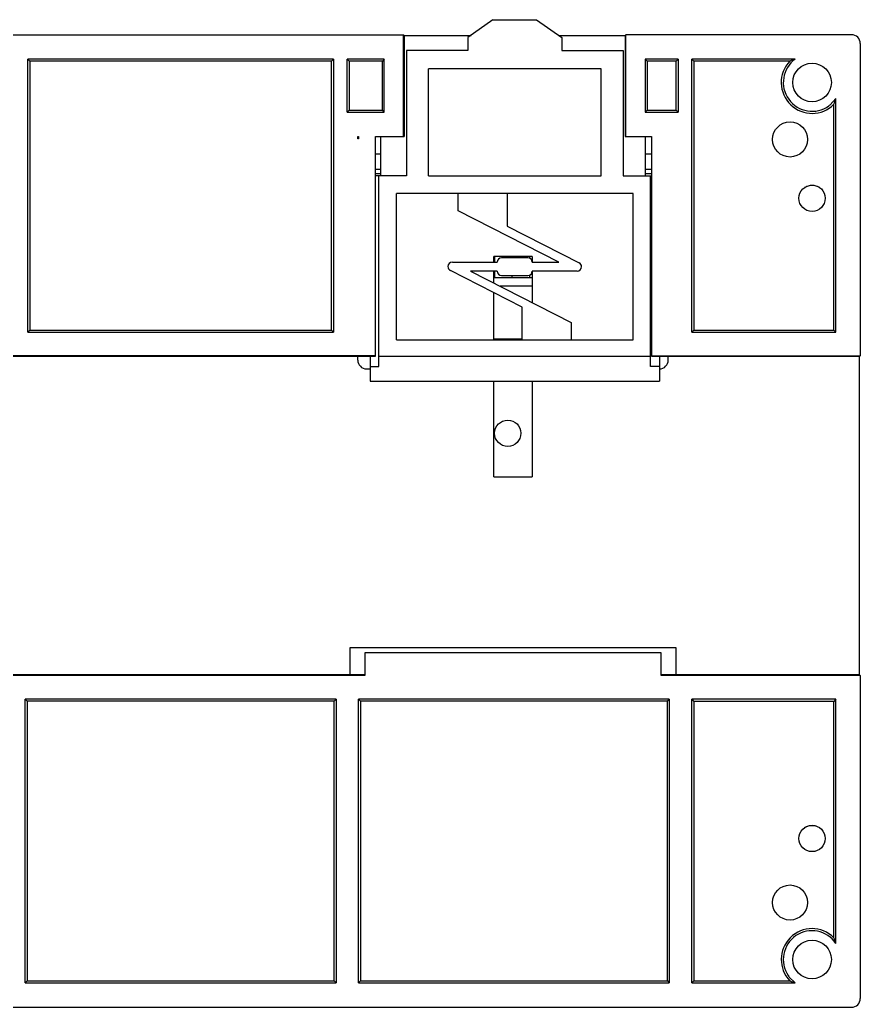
# Model space of a CAD drawing. Header units: inches. Extents: x 0 to 800, y 356 to 444.
# Drawn here: x 589.92 to 610.04, y 395.43 to 419.07 of the extents above; entities that cross this region are included whole.
import ezdxf

# ---------------------------------------------------------------- set-up
doc = ezdxf.new("R2010")
doc.units = ezdxf.units.IN
doc.header["$MEASUREMENT"] = 0
doc.layers.add('02___PRT_ALL_AXES', color=7, linetype='Continuous')

# ---------------------------------------------------------------- blocks, each defined once
blk = doc.blocks.new('block 1990')
at = {"color": 7, "lineweight": 25, "true_color": 0xffffff}
blk.add_lwpolyline([(577.713, 395.433), (609.83, 395.433)], dxfattribs=at)
blk = doc.blocks.new('block 1993')
at = {"color": 7, "lineweight": 25, "true_color": 0xffffff}
blk.add_lwpolyline([(590.052, 396.016), (597.491, 396.016)], dxfattribs=at)
blk = doc.blocks.new('block 1994')
at = {"color": 7, "lineweight": 25, "true_color": 0xffffff}
blk.add_lwpolyline([(598.028, 396.016), (605.468, 396.016)], dxfattribs=at)
blk = doc.blocks.new('block 1995')
at = {"color": 7, "lineweight": 25, "true_color": 0xffffff}
blk.add_lwpolyline([(606.005, 396.016), (608.484, 396.016)], dxfattribs=at)
blk = doc.blocks.new('block 1997')
at = {"color": 7, "lineweight": 25, "true_color": 0xffffff}
blk.add_lwpolyline([(590.098, 396.062), (597.444, 396.062)], dxfattribs=at)
blk = doc.blocks.new('block 1998')
at = {"color": 7, "lineweight": 25, "true_color": 0xffffff}
blk.add_lwpolyline([(598.074, 396.062), (605.422, 396.062)], dxfattribs=at)
blk = doc.blocks.new('block 2000')
at = {"color": 7, "lineweight": 25, "true_color": 0xffffff}
blk.add_lwpolyline([(606.055, 396.065), (608.352, 396.065)], dxfattribs=at)
blk = doc.blocks.new('block 2025')
at = {"color": 7, "lineweight": 25, "true_color": 0xffffff}
blk.add_lwpolyline([(590.115, 411.59), (590.161, 411.636)], dxfattribs=at)
blk = doc.blocks.new('block 2027')
at = {"color": 7, "lineweight": 25, "true_color": 0xffffff}
blk.add_lwpolyline([(590.098, 402.757), (590.052, 402.803)], dxfattribs=at)
blk = doc.blocks.new('block 2029')
at = {"color": 7, "lineweight": 25, "true_color": 0xffffff}
blk.add_lwpolyline([(597.444, 396.062), (597.491, 396.016)], dxfattribs=at)
blk = doc.blocks.new('block 2045')
at = {"color": 7, "lineweight": 25, "true_color": 0xffffff}
blk.add_lwpolyline([(597.382, 418.079), (597.428, 418.125)], dxfattribs=at)
blk = doc.blocks.new('block 2046')
at = {"color": 7, "lineweight": 25, "true_color": 0xffffff}
blk.add_lwpolyline([(598.646, 418.125), (598.599, 418.079)], dxfattribs=at)
blk = doc.blocks.new('block 2047')
at = {"color": 7, "lineweight": 25, "true_color": 0xffffff}
blk.add_lwpolyline([(597.802, 416.905), (597.755, 416.858)], dxfattribs=at)
blk = doc.blocks.new('block 2048')
at = {"color": 7, "lineweight": 25, "true_color": 0xffffff}
blk.add_lwpolyline([(609.406, 402.754), (606.055, 402.754)], dxfattribs=at)
blk = doc.blocks.new('block 2050')
at = {"color": 7, "lineweight": 25, "true_color": 0xffffff}
blk.add_lwpolyline([(605.422, 402.757), (598.074, 402.757)], dxfattribs=at)
blk = doc.blocks.new('block 2051')
at = {"color": 7, "lineweight": 25, "true_color": 0xffffff}
blk.add_lwpolyline([(597.444, 402.757), (590.098, 402.757)], dxfattribs=at)
blk = doc.blocks.new('block 2053')
at = {"color": 7, "lineweight": 25, "true_color": 0xffffff}
blk.add_lwpolyline([(609.456, 402.803), (606.005, 402.803)], dxfattribs=at)
blk = doc.blocks.new('block 2054')
at = {"color": 7, "lineweight": 25, "true_color": 0xffffff}
blk.add_lwpolyline([(605.468, 402.803), (598.028, 402.803)], dxfattribs=at)
blk = doc.blocks.new('block 2055')
at = {"color": 7, "lineweight": 25, "true_color": 0xffffff}
blk.add_lwpolyline([(597.491, 402.803), (590.052, 402.803)], dxfattribs=at)
blk = doc.blocks.new('block 2058')
at = {"color": 7, "lineweight": 25, "true_color": 0xffffff}
blk.add_lwpolyline([(610.039, 403.371), (605.274, 403.371)], dxfattribs=at)
blk = doc.blocks.new('block 2059')
at = {"color": 7, "lineweight": 25, "true_color": 0xffffff}
blk.add_lwpolyline([(598.18, 403.371), (589.363, 403.371)], dxfattribs=at)
blk = doc.blocks.new('block 2061')
at = {"color": 7, "lineweight": 25, "true_color": 0xffffff}
blk.add_lwpolyline([(610.024, 403.387), (605.631, 403.387)], dxfattribs=at)
blk = doc.blocks.new('block 2062')
at = {"color": 7, "lineweight": 25, "true_color": 0xffffff}
blk.add_lwpolyline([(597.822, 403.387), (589.72, 403.387)], dxfattribs=at)
blk = doc.blocks.new('block 2066')
at = {"color": 7, "lineweight": 25, "true_color": 0xffffff}
blk.add_lwpolyline([(597.822, 403.397), (598.18, 403.397)], dxfattribs=at)
blk = doc.blocks.new('block 2067')
at = {"color": 7, "lineweight": 25, "true_color": 0xffffff}
blk.add_lwpolyline([(605.274, 403.397), (605.631, 403.397)], dxfattribs=at)
blk = doc.blocks.new('block 2068')
at = {"color": 7, "lineweight": 25, "true_color": 0xffffff}
blk.add_lwpolyline([(590.052, 396.016), (590.052, 402.803)], dxfattribs=at)
blk = doc.blocks.new('block 2069')
at = {"color": 7, "lineweight": 25, "true_color": 0xffffff}
blk.add_lwpolyline([(590.098, 402.757), (590.098, 396.062)], dxfattribs=at)
blk = doc.blocks.new('block 2070')
at = {"color": 7, "lineweight": 25, "true_color": 0xffffff}
blk.add_lwpolyline([(590.115, 411.59), (590.115, 418.125)], dxfattribs=at)
blk = doc.blocks.new('block 2071')
at = {"color": 7, "lineweight": 25, "true_color": 0xffffff}
blk.add_lwpolyline([(590.161, 418.079), (590.161, 411.636)], dxfattribs=at)
blk = doc.blocks.new('block 2072')
at = {"color": 7, "lineweight": 25, "true_color": 0xffffff}
blk.add_lwpolyline([(605.274, 403.912), (598.18, 403.912)], dxfattribs=at)
blk = doc.blocks.new('block 2074')
at = {"color": 7, "lineweight": 25, "true_color": 0xffffff}
blk.add_lwpolyline([(605.631, 404.038), (597.822, 404.038)], dxfattribs=at)
blk = doc.blocks.new('block 2077')
at = {"color": 7, "lineweight": 25, "true_color": 0xffffff}
blk.add_lwpolyline([(604.413, 418.693), (604.429, 418.708)], dxfattribs=at)
blk = doc.blocks.new('block 2082')
at = {"color": 7, "lineweight": 25, "true_color": 0xffffff}
blk.add_lwpolyline([(598.074, 402.757), (598.028, 402.803)], dxfattribs=at)
blk = doc.blocks.new('block 2083')
at = {"color": 7, "lineweight": 25, "true_color": 0xffffff}
blk.add_lwpolyline([(605.631, 418.079), (605.677, 418.125)], dxfattribs=at)
blk = doc.blocks.new('block 2084')
at = {"color": 7, "lineweight": 25, "true_color": 0xffffff}
blk.add_lwpolyline([(604.893, 416.858), (604.938, 416.905)], dxfattribs=at)
blk = doc.blocks.new('block 2086')
at = {"color": 7, "lineweight": 25, "true_color": 0xffffff}
blk.add_lwpolyline([(601.265, 408.13), (602.188, 408.13)], dxfattribs=at)
blk = doc.blocks.new('block 2088')
at = {"color": 7, "lineweight": 25, "true_color": 0xffffff}
blk.add_lwpolyline([(605.422, 396.062), (605.468, 396.016)], dxfattribs=at)
blk = doc.blocks.new('block 2090')
at = {"color": 7, "lineweight": 25, "true_color": 0xffffff}
blk.add_lwpolyline([(608.34, 396.155), (608.484, 396.016)], dxfattribs=at)
blk = doc.blocks.new('block 2091')
at = {"color": 7, "lineweight": 25, "true_color": 0xffffff}
blk.add_lwpolyline([(597.382, 411.636), (597.382, 418.079)], dxfattribs=at)
blk = doc.blocks.new('block 2092')
at = {"color": 7, "lineweight": 25, "true_color": 0xffffff}
blk.add_lwpolyline([(597.428, 418.125), (597.428, 411.59)], dxfattribs=at)
blk = doc.blocks.new('block 2093')
at = {"color": 7, "lineweight": 25, "true_color": 0xffffff}
blk.add_lwpolyline([(597.444, 396.062), (597.444, 402.757)], dxfattribs=at)
blk = doc.blocks.new('block 2094')
at = {"color": 7, "lineweight": 25, "true_color": 0xffffff}
blk.add_lwpolyline([(597.491, 402.803), (597.491, 396.016)], dxfattribs=at)
blk = doc.blocks.new('block 2095')
at = {"color": 7, "lineweight": 25, "true_color": 0xffffff}
blk.add_lwpolyline([(597.755, 416.858), (597.755, 418.125)], dxfattribs=at)
blk = doc.blocks.new('block 2096')
at = {"color": 7, "lineweight": 25, "true_color": 0xffffff}
blk.add_lwpolyline([(597.802, 418.079), (597.802, 416.905)], dxfattribs=at)
blk = doc.blocks.new('block 2097')
at = {"color": 7, "lineweight": 25, "true_color": 0xffffff}
blk.add_lwpolyline([(597.822, 404.038), (597.822, 403.387)], dxfattribs=at)
blk = doc.blocks.new('block 2099')
at = {"color": 7, "lineweight": 25, "true_color": 0xffffff}
blk.add_lwpolyline([(598.222, 410.712), (598.305, 410.712)], dxfattribs=at)
blk = doc.blocks.new('block 2101')
at = {"color": 7, "lineweight": 25, "true_color": 0xffffff}
blk.add_lwpolyline([(610.024, 411.006), (605.442, 411.006)], dxfattribs=at)
blk = doc.blocks.new('block 2102')
at = {"color": 7, "lineweight": 25, "true_color": 0xffffff}
blk.add_lwpolyline([(598.012, 411.006), (589.531, 411.006)], dxfattribs=at)
blk = doc.blocks.new('block 2106')
at = {"color": 7, "lineweight": 25, "true_color": 0xffffff}
blk.add_lwpolyline([(598.012, 411.015), (598.432, 411.015)], dxfattribs=at)
blk = doc.blocks.new('block 2107')
at = {"color": 7, "lineweight": 25, "true_color": 0xffffff}
blk.add_lwpolyline([(605.043, 411.015), (605.442, 411.015)], dxfattribs=at)
blk = doc.blocks.new('block 2108')
at = {"color": 7, "lineweight": 25, "true_color": 0xffffff}
blk.add_lwpolyline([(598.432, 411.022), (589.111, 411.022)], dxfattribs=at)
blk = doc.blocks.new('block 2110')
at = {"color": 7, "lineweight": 25, "true_color": 0xffffff}
blk.add_lwpolyline([(605.043, 411.022), (610.039, 411.022)], dxfattribs=at)
blk = doc.blocks.new('block 2111')
at = {"color": 7, "lineweight": 25, "true_color": 0xffffff}
blk.add_lwpolyline([(601.947, 411.426), (601.265, 411.426)], dxfattribs=at)
blk = doc.blocks.new('block 2114')
at = {"color": 7, "lineweight": 25, "true_color": 0xffffff}
blk.add_lwpolyline([(598.012, 410.922), (598.012, 411.015)], dxfattribs=at)
blk = doc.blocks.new('block 2115')
at = {"color": 7, "lineweight": 25, "true_color": 0xffffff}
blk.add_lwpolyline([(598.012, 416.214), (598.012, 416.275)], dxfattribs=at)
blk = doc.blocks.new('block 2116')
at = {"color": 7, "lineweight": 25, "true_color": 0xffffff}
blk.add_lwpolyline([(598.028, 396.016), (598.028, 402.803)], dxfattribs=at)
blk = doc.blocks.new('block 2117')
at = {"color": 7, "lineweight": 25, "true_color": 0xffffff}
blk.add_lwpolyline([(598.074, 402.757), (598.074, 396.062)], dxfattribs=at)
blk = doc.blocks.new('block 2118')
at = {"color": 7, "lineweight": 25, "true_color": 0xffffff}
blk.add_lwpolyline([(598.18, 403.912), (598.18, 403.371)], dxfattribs=at)
blk = doc.blocks.new('block 2119')
at = {"color": 7, "lineweight": 25, "true_color": 0xffffff}
blk.add_lwpolyline([(598.432, 411.015), (598.432, 416.275)], dxfattribs=at)
blk = doc.blocks.new('block 2120')
at = {"color": 7, "lineweight": 25, "true_color": 0xffffff}
blk.add_lwpolyline([(598.562, 415.331), (598.562, 416.275)], dxfattribs=at)
blk = doc.blocks.new('block 2121')
at = {"color": 7, "lineweight": 25, "true_color": 0xffffff}
blk.add_lwpolyline([(598.599, 416.905), (598.599, 418.079)], dxfattribs=at)
blk = doc.blocks.new('block 2122')
at = {"color": 7, "lineweight": 25, "true_color": 0xffffff}
blk.add_lwpolyline([(598.646, 416.858), (598.646, 418.125)], dxfattribs=at)
blk = doc.blocks.new('block 2123')
at = {"color": 7, "lineweight": 25, "true_color": 0xffffff}
blk.add_lwpolyline([(599.108, 416.275), (599.108, 418.708)], dxfattribs=at)
blk = doc.blocks.new('block 2124')
at = {"color": 7, "lineweight": 25, "true_color": 0xffffff}
blk.add_lwpolyline([(599.124, 418.693), (599.124, 416.275)], dxfattribs=at)
blk = doc.blocks.new('block 2125')
at = {"color": 7, "lineweight": 25, "true_color": 0xffffff}
blk.add_lwpolyline([(598.032, 416.275), (598.032, 416.214)], dxfattribs=at)
blk = doc.blocks.new('block 2126')
at = {"color": 7, "lineweight": 25, "true_color": 0xffffff}
blk.add_lwpolyline([(609.321, 417.033), (609.456, 417.18)], dxfattribs=at)
blk = doc.blocks.new('block 2127')
at = {"color": 7, "lineweight": 25, "true_color": 0xffffff}
blk.add_lwpolyline([(590.098, 396.062), (590.052, 396.016)], dxfattribs=at)
blk = doc.blocks.new('block 2129')
at = {"color": 7, "lineweight": 25, "true_color": 0xffffff}
blk.add_lwpolyline([(590.115, 411.59), (597.428, 411.59)], dxfattribs=at)
blk = doc.blocks.new('block 2130')
at = {"color": 7, "lineweight": 25, "true_color": 0xffffff}
blk.add_lwpolyline([(606.005, 411.59), (609.456, 411.59)], dxfattribs=at)
blk = doc.blocks.new('block 2131')
at = {"color": 7, "lineweight": 25, "true_color": 0xffffff}
blk.add_lwpolyline([(590.161, 411.636), (597.382, 411.636)], dxfattribs=at)
blk = doc.blocks.new('block 2133')
at = {"color": 7, "lineweight": 25, "true_color": 0xffffff}
blk.add_lwpolyline([(606.054, 411.64), (609.406, 411.64)], dxfattribs=at)
blk = doc.blocks.new('block 2134')
at = {"color": 7, "lineweight": 25, "true_color": 0xffffff}
blk.add_lwpolyline([(602.188, 412.693), (601.419, 412.693)], dxfattribs=at)
blk = doc.blocks.new('block 2138')
at = {"color": 7, "lineweight": 25, "true_color": 0xffffff}
blk.add_lwpolyline([(590.161, 418.079), (590.115, 418.125)], dxfattribs=at)
blk = doc.blocks.new('block 2139')
at = {"color": 7, "lineweight": 25, "true_color": 0xffffff}
blk.add_lwpolyline([(606.005, 402.803), (606.055, 402.754)], dxfattribs=at)
blk = doc.blocks.new('block 2140')
at = {"color": 7, "lineweight": 25, "true_color": 0xffffff}
blk.add_lwpolyline([(606.005, 411.59), (606.054, 411.64)], dxfattribs=at)
blk = doc.blocks.new('block 2141')
at = {"color": 7, "lineweight": 25, "true_color": 0xffffff}
blk.add_lwpolyline([(597.444, 402.757), (597.491, 402.803)], dxfattribs=at)
blk = doc.blocks.new('block 2143')
at = {"color": 7, "lineweight": 25, "true_color": 0xffffff}
blk.add_lwpolyline([(601.265, 412.896), (602.188, 412.896)], dxfattribs=at)
blk = doc.blocks.new('block 2150')
at = {"color": 7, "lineweight": 25, "true_color": 0xffffff}
blk.add_lwpolyline([(602.188, 413.399), (601.265, 413.399)], dxfattribs=at)
blk = doc.blocks.new('block 2152')
at = {"color": 7, "lineweight": 25, "true_color": 0xffffff}
blk.add_lwpolyline([(597.428, 411.59), (597.382, 411.636)], dxfattribs=at)
blk = doc.blocks.new('block 2153')
at = {"color": 7, "lineweight": 25, "true_color": 0xffffff}
blk.add_lwpolyline([(601.265, 408.13), (601.265, 410.419)], dxfattribs=at)
blk = doc.blocks.new('block 2154')
at = {"color": 7, "lineweight": 25, "true_color": 0xffffff}
blk.add_lwpolyline([(601.265, 411.405), (601.265, 412.536)], dxfattribs=at)
blk = doc.blocks.new('block 2155')
at = {"color": 7, "lineweight": 25, "true_color": 0xffffff}
blk.add_lwpolyline([(601.265, 412.771), (601.265, 413.053)], dxfattribs=at)
blk = doc.blocks.new('block 2156')
at = {"color": 7, "lineweight": 25, "true_color": 0xffffff}
blk.add_lwpolyline([(601.265, 413.263), (601.265, 413.399)], dxfattribs=at)
blk = doc.blocks.new('block 2157')
at = {"color": 7, "lineweight": 25, "true_color": 0xffffff}
blk.add_lwpolyline([(601.286, 413.399), (601.286, 413.263)], dxfattribs=at)
blk = doc.blocks.new('block 2158')
at = {"color": 7, "lineweight": 25, "true_color": 0xffffff}
blk.add_lwpolyline([(601.286, 413.053), (601.286, 412.896)], dxfattribs=at)
blk = doc.blocks.new('block 2159')
at = {"color": 7, "lineweight": 25, "true_color": 0xffffff}
blk.add_lwpolyline([(601.286, 411.426), (601.286, 411.405)], dxfattribs=at)
blk = doc.blocks.new('block 2160')
at = {"color": 7, "lineweight": 25, "true_color": 0xffffff}
blk.add_lwpolyline([(601.706, 411.405), (601.706, 411.426)], dxfattribs=at)
blk = doc.blocks.new('block 2161')
at = {"color": 7, "lineweight": 25, "true_color": 0xffffff}
blk.add_lwpolyline([(601.706, 412.896), (601.706, 412.948)], dxfattribs=at)
blk = doc.blocks.new('block 2162')
at = {"color": 7, "lineweight": 25, "true_color": 0xffffff}
blk.add_lwpolyline([(601.706, 413.368), (601.706, 413.399)], dxfattribs=at)
blk = doc.blocks.new('block 2166')
at = {"color": 7, "lineweight": 25, "true_color": 0xffffff}
blk.add_lwpolyline([(598.432, 415.389), (598.562, 415.389)], dxfattribs=at)
blk = doc.blocks.new('block 2167')
at = {"color": 7, "lineweight": 25, "true_color": 0xffffff}
blk.add_lwpolyline([(604.891, 415.389), (605.043, 415.389)], dxfattribs=at)
blk = doc.blocks.new('block 2168')
at = {"color": 7, "lineweight": 25, "true_color": 0xffffff}
blk.add_lwpolyline([(602.125, 413.399), (602.125, 413.358)], dxfattribs=at)
blk = doc.blocks.new('block 2169')
at = {"color": 7, "lineweight": 25, "true_color": 0xffffff}
blk.add_lwpolyline([(602.125, 412.958), (602.125, 412.896)], dxfattribs=at)
blk = doc.blocks.new('block 2170')
at = {"color": 7, "lineweight": 25, "true_color": 0xffffff}
blk.add_lwpolyline([(602.188, 413.399), (602.188, 413.263)], dxfattribs=at)
blk = doc.blocks.new('block 2171')
at = {"color": 7, "lineweight": 25, "true_color": 0xffffff}
blk.add_lwpolyline([(602.188, 413.053), (602.188, 412.301)], dxfattribs=at)
blk = doc.blocks.new('block 2172')
at = {"color": 7, "lineweight": 25, "true_color": 0xffffff}
blk.add_lwpolyline([(602.188, 410.419), (602.188, 408.13)], dxfattribs=at)
blk = doc.blocks.new('block 2173')
at = {"color": 7, "lineweight": 25, "true_color": 0xffffff}
blk.add_lwpolyline([(610.039, 411.022), (610.024, 411.006)], dxfattribs=at)
blk = doc.blocks.new('block 2176')
at = {"color": 7, "lineweight": 25, "true_color": 0xffffff}
blk.add_lwpolyline([(598.432, 415.494), (598.562, 415.494)], dxfattribs=at)
blk = doc.blocks.new('block 2177')
at = {"color": 7, "lineweight": 25, "true_color": 0xffffff}
blk.add_lwpolyline([(604.891, 415.494), (605.043, 415.494)], dxfattribs=at)
blk = doc.blocks.new('block 2180')
at = {"color": 7, "lineweight": 25, "true_color": 0xffffff}
blk.add_lwpolyline([(598.432, 415.855), (598.562, 415.855)], dxfattribs=at)
blk = doc.blocks.new('block 2181')
at = {"color": 7, "lineweight": 25, "true_color": 0xffffff}
blk.add_lwpolyline([(604.891, 415.855), (605.043, 415.855)], dxfattribs=at)
blk = doc.blocks.new('block 2182')
at = {"color": 7, "lineweight": 25, "true_color": 0xffffff}
blk.add_lwpolyline([(598.032, 416.214), (598.012, 416.214)], dxfattribs=at)
blk = doc.blocks.new('block 2185')
at = {"color": 7, "lineweight": 25, "true_color": 0xffffff}
blk.add_lwpolyline([(598.012, 416.275), (598.032, 416.275)], dxfattribs=at)
blk = doc.blocks.new('block 2186')
at = {"color": 7, "lineweight": 25, "true_color": 0xffffff}
blk.add_lwpolyline([(598.432, 416.275), (599.124, 416.275)], dxfattribs=at)
blk = doc.blocks.new('block 2187')
at = {"color": 7, "lineweight": 25, "true_color": 0xffffff}
blk.add_lwpolyline([(604.413, 416.275), (605.043, 416.275)], dxfattribs=at)
blk = doc.blocks.new('block 2188')
at = {"color": 7, "lineweight": 25, "true_color": 0xffffff}
blk.add_lwpolyline([(610.039, 403.371), (610.024, 403.387)], dxfattribs=at)
blk = doc.blocks.new('block 2189')
at = {"color": 7, "lineweight": 25, "true_color": 0xffffff}
blk.add_lwpolyline([(604.413, 418.693), (604.413, 416.275)], dxfattribs=at)
blk = doc.blocks.new('block 2190')
at = {"color": 7, "lineweight": 25, "true_color": 0xffffff}
blk.add_lwpolyline([(604.429, 416.275), (604.429, 418.708)], dxfattribs=at)
blk = doc.blocks.new('block 2193')
at = {"color": 7, "lineweight": 25, "true_color": 0xffffff}
blk.add_lwpolyline([(597.755, 416.858), (598.646, 416.858)], dxfattribs=at)
blk = doc.blocks.new('block 2194')
at = {"color": 7, "lineweight": 25, "true_color": 0xffffff}
blk.add_lwpolyline([(604.893, 416.858), (605.677, 416.858)], dxfattribs=at)
blk = doc.blocks.new('block 2197')
at = {"color": 7, "lineweight": 25, "true_color": 0xffffff}
blk.add_lwpolyline([(597.802, 416.905), (598.599, 416.905)], dxfattribs=at)
blk = doc.blocks.new('block 2198')
at = {"color": 7, "lineweight": 25, "true_color": 0xffffff}
blk.add_lwpolyline([(604.938, 416.905), (605.631, 416.905)], dxfattribs=at)
blk = doc.blocks.new('block 2199')
at = {"color": 7, "lineweight": 25, "true_color": 0xffffff}
blk.add_lwpolyline([(608.352, 418.076), (606.054, 418.076)], dxfattribs=at)
blk = doc.blocks.new('block 2201')
at = {"color": 7, "lineweight": 25, "true_color": 0xffffff}
blk.add_lwpolyline([(605.631, 418.079), (604.938, 418.079)], dxfattribs=at)
blk = doc.blocks.new('block 2202')
at = {"color": 7, "lineweight": 25, "true_color": 0xffffff}
blk.add_lwpolyline([(598.599, 418.079), (597.802, 418.079)], dxfattribs=at)
blk = doc.blocks.new('block 2203')
at = {"color": 7, "lineweight": 25, "true_color": 0xffffff}
blk.add_lwpolyline([(597.382, 418.079), (590.161, 418.079)], dxfattribs=at)
blk = doc.blocks.new('block 2206')
at = {"color": 7, "lineweight": 25, "true_color": 0xffffff}
blk.add_lwpolyline([(608.484, 418.125), (606.005, 418.125)], dxfattribs=at)
blk = doc.blocks.new('block 2207')
at = {"color": 7, "lineweight": 25, "true_color": 0xffffff}
blk.add_lwpolyline([(605.677, 418.125), (604.893, 418.125)], dxfattribs=at)
blk = doc.blocks.new('block 2208')
at = {"color": 7, "lineweight": 25, "true_color": 0xffffff}
blk.add_lwpolyline([(598.646, 418.125), (597.755, 418.125)], dxfattribs=at)
blk = doc.blocks.new('block 2209')
at = {"color": 7, "lineweight": 25, "true_color": 0xffffff}
blk.add_lwpolyline([(597.428, 418.125), (590.115, 418.125)], dxfattribs=at)
blk = doc.blocks.new('block 2213')
at = {"color": 7, "lineweight": 25, "true_color": 0xffffff}
blk.add_lwpolyline([(598.646, 416.858), (598.599, 416.905)], dxfattribs=at)
blk = doc.blocks.new('block 2214')
at = {"color": 7, "lineweight": 25, "true_color": 0xffffff}
blk.add_lwpolyline([(597.802, 418.079), (597.755, 418.125)], dxfattribs=at)
blk = doc.blocks.new('block 2215')
at = {"color": 7, "lineweight": 25, "true_color": 0xffffff}
blk.add_lwpolyline([(604.891, 416.275), (604.891, 415.331)], dxfattribs=at)
blk = doc.blocks.new('block 2216')
at = {"color": 7, "lineweight": 25, "true_color": 0xffffff}
blk.add_lwpolyline([(604.893, 418.125), (604.893, 416.858)], dxfattribs=at)
blk = doc.blocks.new('block 2217')
at = {"color": 7, "lineweight": 25, "true_color": 0xffffff}
blk.add_lwpolyline([(604.938, 418.079), (604.938, 416.905)], dxfattribs=at)
blk = doc.blocks.new('block 2218')
at = {"color": 7, "lineweight": 25, "true_color": 0xffffff}
blk.add_lwpolyline([(605.043, 416.275), (605.043, 411.015)], dxfattribs=at)
blk = doc.blocks.new('block 2219')
at = {"color": 7, "lineweight": 25, "true_color": 0xffffff}
blk.add_lwpolyline([(605.274, 403.371), (605.274, 403.912)], dxfattribs=at)
blk = doc.blocks.new('block 2220')
at = {"color": 7, "lineweight": 25, "true_color": 0xffffff}
blk.add_lwpolyline([(605.422, 396.062), (605.422, 402.757)], dxfattribs=at)
blk = doc.blocks.new('block 2221')
at = {"color": 7, "lineweight": 25, "true_color": 0xffffff}
blk.add_lwpolyline([(605.442, 410.922), (605.442, 411.015)], dxfattribs=at)
blk = doc.blocks.new('block 2222')
at = {"color": 7, "lineweight": 25, "true_color": 0xffffff}
blk.add_lwpolyline([(605.468, 402.803), (605.468, 396.016)], dxfattribs=at)
blk = doc.blocks.new('block 2223')
at = {"color": 7, "lineweight": 25, "true_color": 0xffffff}
blk.add_lwpolyline([(605.631, 403.387), (605.631, 404.038)], dxfattribs=at)
blk = doc.blocks.new('block 2224')
at = {"color": 7, "lineweight": 25, "true_color": 0xffffff}
blk.add_lwpolyline([(605.631, 416.905), (605.631, 418.079)], dxfattribs=at)
blk = doc.blocks.new('block 2225')
at = {"color": 7, "lineweight": 25, "true_color": 0xffffff}
blk.add_lwpolyline([(605.677, 418.125), (605.677, 416.858)], dxfattribs=at)
blk = doc.blocks.new('block 2226')
at = {"color": 7, "lineweight": 25, "true_color": 0xffffff}
blk.add_lwpolyline([(606.005, 411.59), (606.005, 418.125)], dxfattribs=at)
blk = doc.blocks.new('block 2227')
at = {"color": 7, "lineweight": 25, "true_color": 0xffffff}
blk.add_lwpolyline([(606.005, 396.016), (606.005, 402.803)], dxfattribs=at)
blk = doc.blocks.new('block 2228')
at = {"color": 7, "lineweight": 25, "true_color": 0xffffff}
blk.add_lwpolyline([(598.074, 396.062), (598.028, 396.016)], dxfattribs=at)
blk = doc.blocks.new('block 2229')
at = {"color": 7, "lineweight": 25, "true_color": 0xffffff}
blk.add_lwpolyline([(605.422, 402.757), (605.468, 402.803)], dxfattribs=at)
blk = doc.blocks.new('block 2233')
at = {"color": 7, "lineweight": 25, "true_color": 0xffffff}
blk.add_lwpolyline([(599.124, 418.693), (600.722, 418.693)], dxfattribs=at)
blk = doc.blocks.new('block 2234')
at = {"color": 7, "lineweight": 25, "true_color": 0xffffff}
blk.add_lwpolyline([(602.815, 418.693), (604.413, 418.693)], dxfattribs=at)
blk = doc.blocks.new('block 2235')
at = {"color": 7, "lineweight": 25, "true_color": 0xffffff}
blk.add_lwpolyline([(609.83, 418.708), (604.429, 418.708)], dxfattribs=at)
blk = doc.blocks.new('block 2237')
at = {"color": 7, "lineweight": 25, "true_color": 0xffffff}
blk.add_lwpolyline([(588.434, 418.708), (599.108, 418.708)], dxfattribs=at)
blk = doc.blocks.new('block 2238')
at = {"color": 7, "lineweight": 25, "true_color": 0xffffff}
blk.add_lwpolyline([(599.108, 418.708), (599.124, 418.693)], dxfattribs=at)
blk = doc.blocks.new('block 2239')
at = {"color": 7, "lineweight": 25, "true_color": 0xffffff}
blk.add_lwpolyline([(606.054, 418.076), (606.054, 411.64)], dxfattribs=at)
blk = doc.blocks.new('block 2240')
at = {"color": 7, "lineweight": 25, "true_color": 0xffffff}
blk.add_lwpolyline([(606.055, 402.754), (606.055, 396.065)], dxfattribs=at)
blk = doc.blocks.new('block 2241')
at = {"color": 7, "lineweight": 25, "true_color": 0xffffff}
blk.add_lwpolyline([(609.456, 402.803), (609.406, 402.754)], dxfattribs=at)
blk = doc.blocks.new('block 2242')
at = {"color": 7, "lineweight": 25, "true_color": 0xffffff}
blk.add_lwpolyline([(609.456, 411.59), (609.406, 411.64)], dxfattribs=at)
blk = doc.blocks.new('block 2243')
at = {"color": 7, "lineweight": 25, "true_color": 0xffffff}
blk.add_lwpolyline([(609.406, 397.098), (609.406, 402.754)], dxfattribs=at)
blk = doc.blocks.new('block 2244')
at = {"color": 7, "lineweight": 25, "true_color": 0xffffff}
blk.add_lwpolyline([(609.406, 411.64), (609.406, 417.043)], dxfattribs=at)
blk = doc.blocks.new('block 2245')
at = {"color": 7, "lineweight": 25, "true_color": 0xffffff}
blk.add_lwpolyline([(609.456, 396.961), (609.456, 402.803)], dxfattribs=at)
blk = doc.blocks.new('block 2246')
at = {"color": 7, "lineweight": 25, "true_color": 0xffffff}
blk.add_lwpolyline([(609.456, 411.59), (609.456, 417.18)], dxfattribs=at)
blk = doc.blocks.new('block 2247')
at = {"color": 7, "lineweight": 25, "true_color": 0xffffff}
blk.add_lwpolyline([(610.024, 403.387), (610.024, 411.006)], dxfattribs=at)
blk = doc.blocks.new('block 2248')
at = {"color": 7, "lineweight": 25, "true_color": 0xffffff}
blk.add_lwpolyline([(605.631, 416.905), (605.677, 416.858)], dxfattribs=at)
blk = doc.blocks.new('block 2249')
at = {"color": 7, "lineweight": 25, "true_color": 0xffffff}
blk.add_lwpolyline([(604.893, 418.125), (604.938, 418.079)], dxfattribs=at)
blk = doc.blocks.new('block 2250')
at = {"color": 7, "lineweight": 25, "true_color": 0xffffff}
blk.add_lwpolyline([(610.039, 418.499), (610.039, 411.022)], dxfattribs=at)
blk = doc.blocks.new('block 2251')
at = {"color": 7, "lineweight": 25, "true_color": 0xffffff}
blk.add_lwpolyline([(610.039, 403.371), (610.039, 395.643)], dxfattribs=at)
blk = doc.blocks.new('block 2252')
at = {"color": 7, "lineweight": 25, "true_color": 0xffffff}
blk.add_lwpolyline([(606.005, 396.016), (606.055, 396.065)], dxfattribs=at)
blk = doc.blocks.new('block 2253')
at = {"color": 7, "lineweight": 25, "true_color": 0xffffff}
blk.add_lwpolyline([(606.005, 418.125), (606.054, 418.076)], dxfattribs=at)
blk = doc.blocks.new('block 2706')
at = {"color": 7, "lineweight": 25, "true_color": 0xffffff}
blk.add_open_spline([(608.352, 396.065), (608.396, 396.047), (608.439, 396.03), (608.484, 396.016)], degree=3, dxfattribs=at)
blk = doc.blocks.new('block 2707')
at = {"color": 7, "lineweight": 25, "true_color": 0xffffff}
blk.add_open_spline([(609.456, 396.961), (609.441, 397.007), (609.425, 397.053), (609.406, 397.098)], degree=3, dxfattribs=at)
blk = doc.blocks.new('block 2708')
at = {"color": 7, "lineweight": 25, "true_color": 0xffffff}
blk.add_open_spline([(609.406, 397.098), (609.118, 397.386), (608.65, 397.385), (608.363, 397.097), (608.08, 396.812), (608.075, 396.355), (608.352, 396.065)], degree=3, knots=[0, 0, 0, 0, 1, 1, 1, 2, 2, 2, 2], dxfattribs=at)
blk = doc.blocks.new('block 2709')
at = {"color": 7, "lineweight": 25, "true_color": 0xffffff}
blk.add_open_spline([(609.456, 396.961), (609.243, 397.275), (608.815, 397.358), (608.5, 397.146), (608.185, 396.933), (608.103, 396.505), (608.315, 396.189), (608.323, 396.178), (608.332, 396.166), (608.34, 396.155)], degree=3, knots=[0, 0, 0, 0, 1, 1, 1, 2, 2, 2, 3, 3, 3, 3], dxfattribs=at)
blk = doc.blocks.new('block 2710')
at = {"color": 7, "lineweight": 25, "true_color": 0xffffff}
blk.add_open_spline([(609.348, 396.575), (609.348, 396.83), (609.141, 397.037), (608.886, 397.037), (608.631, 397.037), (608.424, 396.83), (608.424, 396.575), (608.424, 396.32), (608.631, 396.113), (608.886, 396.113), (609.141, 396.113), (609.348, 396.32), (609.348, 396.575), (609.348, 396.575), (609.348, 396.575), (609.348, 396.575)], degree=3, knots=[0, 0, 0, 0, 1, 1, 1, 2, 2, 2, 3, 3, 3, 4, 4, 4, 5, 5, 5, 5], dxfattribs=at)
blk = doc.blocks.new('block 2711')
at = {"color": 7, "lineweight": 25, "true_color": 0xffffff}
blk.add_open_spline([(608.78, 397.939), (608.78, 398.171), (608.592, 398.359), (608.36, 398.359), (608.128, 398.359), (607.94, 398.171), (607.94, 397.939), (607.94, 397.707), (608.128, 397.52), (608.36, 397.52), (608.592, 397.52), (608.78, 397.707), (608.78, 397.939), (608.78, 397.939), (608.78, 397.939), (608.78, 397.939)], degree=3, knots=[0, 0, 0, 0, 1, 1, 1, 2, 2, 2, 3, 3, 3, 4, 4, 4, 5, 5, 5, 5], dxfattribs=at)
blk = doc.blocks.new('block 2712')
at = {"color": 7, "lineweight": 25, "true_color": 0xffffff}
blk.add_open_spline([(609.073, 399.724), (608.958, 399.793), (608.814, 399.793), (608.699, 399.726)], degree=3, dxfattribs=at)
blk = doc.blocks.new('block 2713')
at = {"color": 7, "lineweight": 25, "true_color": 0xffffff}
blk.add_open_spline([(609.2, 399.472), (609.2, 399.646), (609.06, 399.787), (608.886, 399.787), (608.712, 399.787), (608.57, 399.646), (608.57, 399.472), (608.57, 399.298), (608.712, 399.157), (608.886, 399.157), (609.06, 399.157), (609.2, 399.298), (609.2, 399.472), (609.2, 399.472), (609.2, 399.472), (609.2, 399.472)], degree=3, knots=[0, 0, 0, 0, 1, 1, 1, 2, 2, 2, 3, 3, 3, 4, 4, 4, 5, 5, 5, 5], dxfattribs=at)
blk = doc.blocks.new('block 2714')
at = {"color": 7, "lineweight": 25, "true_color": 0xffffff}
blk.add_open_spline([(609.406, 417.043), (609.425, 417.088), (609.441, 417.134), (609.456, 417.18)], degree=3, dxfattribs=at)
blk = doc.blocks.new('block 2715')
at = {"color": 7, "lineweight": 25, "true_color": 0xffffff}
blk.add_open_spline([(608.484, 418.125), (608.439, 418.111), (608.396, 418.094), (608.352, 418.076)], degree=3, dxfattribs=at)
blk = doc.blocks.new('block 2716')
at = {"color": 7, "lineweight": 25, "true_color": 0xffffff}
blk.add_open_spline([(608.352, 418.076), (608.07, 417.781), (608.081, 417.313), (608.376, 417.032), (608.665, 416.755), (609.123, 416.76), (609.406, 417.043)], degree=3, knots=[0, 0, 0, 0, 1, 1, 1, 2, 2, 2, 2], dxfattribs=at)
blk = doc.blocks.new('block 2717')
at = {"color": 7, "lineweight": 25, "true_color": 0xffffff}
blk.add_open_spline([(608.484, 418.125), (608.175, 417.903), (608.104, 417.473), (608.326, 417.164), (608.548, 416.855), (608.979, 416.785), (609.287, 417.007), (609.299, 417.015), (609.311, 417.024), (609.321, 417.033)], degree=3, knots=[0, 0, 0, 0, 1, 1, 1, 2, 2, 2, 3, 3, 3, 3], dxfattribs=at)
blk = doc.blocks.new('block 2718')
at = {"color": 7, "lineweight": 25, "true_color": 0xffffff}
blk.add_open_spline([(609.348, 417.566), (609.348, 417.821), (609.141, 418.028), (608.886, 418.028), (608.631, 418.028), (608.424, 417.821), (608.424, 417.566), (608.424, 417.311), (608.631, 417.104), (608.886, 417.104), (609.141, 417.104), (609.348, 417.311), (609.348, 417.566), (609.348, 417.566), (609.348, 417.566), (609.348, 417.566)], degree=3, knots=[0, 0, 0, 0, 1, 1, 1, 2, 2, 2, 3, 3, 3, 4, 4, 4, 5, 5, 5, 5], dxfattribs=at)
blk = doc.blocks.new('block 2719')
at = {"color": 7, "lineweight": 25, "true_color": 0xffffff}
blk.add_open_spline([(608.78, 416.202), (608.78, 416.434), (608.592, 416.622), (608.36, 416.622), (608.128, 416.622), (607.94, 416.434), (607.94, 416.202), (607.94, 415.97), (608.128, 415.782), (608.36, 415.782), (608.592, 415.782), (608.78, 415.97), (608.78, 416.202), (608.78, 416.202), (608.78, 416.202), (608.78, 416.202)], degree=3, knots=[0, 0, 0, 0, 1, 1, 1, 2, 2, 2, 3, 3, 3, 4, 4, 4, 5, 5, 5, 5], dxfattribs=at)
blk = doc.blocks.new('block 2720')
at = {"color": 7, "lineweight": 25, "true_color": 0xffffff}
blk.add_open_spline([(609.072, 415.049), (608.957, 415.116), (608.815, 415.117), (608.701, 415.05)], degree=3, dxfattribs=at)
blk = doc.blocks.new('block 2721')
at = {"color": 7, "lineweight": 25, "true_color": 0xffffff}
blk.add_open_spline([(601.916, 409.169), (601.916, 409.344), (601.774, 409.484), (601.601, 409.484), (601.427, 409.484), (601.286, 409.344), (601.286, 409.169), (601.286, 408.996), (601.427, 408.855), (601.601, 408.855), (601.774, 408.855), (601.916, 408.996), (601.916, 409.169), (601.916, 409.169), (601.916, 409.169), (601.916, 409.169)], degree=3, knots=[0, 0, 0, 0, 1, 1, 1, 2, 2, 2, 3, 3, 3, 4, 4, 4, 5, 5, 5, 5], dxfattribs=at)
blk = doc.blocks.new('block 2722')
at = {"color": 7, "lineweight": 25, "true_color": 0xffffff}
blk.add_open_spline([(609.2, 414.795), (609.2, 414.969), (609.06, 415.11), (608.886, 415.11), (608.712, 415.11), (608.57, 414.969), (608.57, 414.795), (608.57, 414.621), (608.712, 414.48), (608.886, 414.48), (609.06, 414.48), (609.2, 414.621), (609.2, 414.795), (609.2, 414.795), (609.2, 414.795), (609.2, 414.795)], degree=3, knots=[0, 0, 0, 0, 1, 1, 1, 2, 2, 2, 3, 3, 3, 4, 4, 4, 5, 5, 5, 5], dxfattribs=at)
blk = doc.blocks.new('block 2723')
at = {"color": 7, "lineweight": 25, "true_color": 0xffffff}
blk.add_open_spline([(598.012, 410.922), (598.012, 410.807), (598.105, 410.712), (598.222, 410.712)], degree=3, dxfattribs=at)
blk = doc.blocks.new('block 2724')
at = {"color": 7, "lineweight": 25, "true_color": 0xffffff}
blk.add_open_spline([(605.232, 410.712), (605.348, 410.712), (605.442, 410.807), (605.442, 410.922)], degree=3, dxfattribs=at)
blk = doc.blocks.new('block 2790')
at = {"color": 7, "lineweight": 25, "true_color": 0xffffff}
blk.add_open_spline([(610.039, 418.499), (610.039, 418.615), (609.945, 418.708), (609.83, 418.708)], degree=3, dxfattribs=at)
blk = doc.blocks.new('block 2791')
at = {"color": 7, "lineweight": 25, "true_color": 0xffffff}
blk.add_open_spline([(609.83, 395.433), (609.945, 395.433), (610.039, 395.526), (610.039, 395.643)], degree=3, dxfattribs=at)
blk = doc.blocks.new('block 4438')
at = {"layer": '02___PRT_ALL_AXES', "color": 7, "lineweight": 25, "true_color": 0xffffff}
blk.add_lwpolyline([(601.244, 419.067), (600.646, 418.639)], dxfattribs=at)
blk = doc.blocks.new('block 4440')
at = {"layer": '02___PRT_ALL_AXES', "color": 7, "lineweight": 25, "true_color": 0xffffff}
blk.add_lwpolyline([(598.305, 410.419), (605.232, 410.419)], dxfattribs=at)
blk = doc.blocks.new('block 4441')
at = {"layer": '02___PRT_ALL_AXES', "color": 7, "lineweight": 25, "true_color": 0xffffff}
blk.add_lwpolyline([(605.232, 410.771), (605.022, 410.771)], dxfattribs=at)
blk = doc.blocks.new('block 4443')
at = {"layer": '02___PRT_ALL_AXES', "color": 7, "lineweight": 25, "true_color": 0xffffff}
blk.add_lwpolyline([(598.305, 410.771), (598.515, 410.771)], dxfattribs=at)
blk = doc.blocks.new('block 4444')
at = {"layer": '02___PRT_ALL_AXES', "color": 7, "lineweight": 25, "true_color": 0xffffff}
blk.add_lwpolyline([(605.022, 411.006), (598.515, 411.006)], dxfattribs=at)
blk = doc.blocks.new('block 4447')
at = {"layer": '02___PRT_ALL_AXES', "color": 7, "lineweight": 25, "true_color": 0xffffff}
blk.add_lwpolyline([(598.935, 411.405), (604.603, 411.405)], dxfattribs=at)
blk = doc.blocks.new('block 4448')
at = {"layer": '02___PRT_ALL_AXES', "color": 7, "lineweight": 25, "true_color": 0xffffff}
blk.add_lwpolyline([(598.305, 411.015), (598.305, 410.419)], dxfattribs=at)
blk = doc.blocks.new('block 4449')
at = {"layer": '02___PRT_ALL_AXES', "color": 7, "lineweight": 25, "true_color": 0xffffff}
blk.add_lwpolyline([(598.515, 410.771), (598.515, 415.331)], dxfattribs=at)
blk = doc.blocks.new('block 4450')
at = {"layer": '02___PRT_ALL_AXES', "color": 7, "lineweight": 25, "true_color": 0xffffff}
blk.add_lwpolyline([(598.935, 411.405), (598.935, 414.911)], dxfattribs=at)
blk = doc.blocks.new('block 4451')
at = {"layer": '02___PRT_ALL_AXES', "color": 7, "lineweight": 25, "true_color": 0xffffff}
blk.add_lwpolyline([(599.176, 418.333), (599.176, 415.331)], dxfattribs=at)
blk = doc.blocks.new('block 4452')
at = {"layer": '02___PRT_ALL_AXES', "color": 7, "lineweight": 25, "true_color": 0xffffff}
blk.add_lwpolyline([(599.701, 415.331), (599.701, 417.892)], dxfattribs=at)
blk = doc.blocks.new('block 4453')
at = {"layer": '02___PRT_ALL_AXES', "color": 7, "lineweight": 25, "true_color": 0xffffff}
blk.add_lwpolyline([(600.415, 414.491), (600.415, 414.911)], dxfattribs=at)
blk = doc.blocks.new('block 4454')
at = {"layer": '02___PRT_ALL_AXES', "color": 7, "lineweight": 25, "true_color": 0xffffff}
blk.add_lwpolyline([(600.646, 418.639), (600.646, 418.333)], dxfattribs=at)
blk = doc.blocks.new('block 4455')
at = {"layer": '02___PRT_ALL_AXES', "color": 7, "lineweight": 25, "true_color": 0xffffff}
blk.add_lwpolyline([(601.454, 412.948), (602.083, 412.948)], dxfattribs=at)
blk = doc.blocks.new('block 4456')
at = {"layer": '02___PRT_ALL_AXES', "color": 7, "lineweight": 25, "true_color": 0xffffff}
blk.add_lwpolyline([(603.262, 413.053), (602.188, 413.053)], dxfattribs=at)
blk = doc.blocks.new('block 4457')
at = {"layer": '02___PRT_ALL_AXES', "color": 7, "lineweight": 25, "true_color": 0xffffff}
blk.add_lwpolyline([(601.349, 413.053), (600.713, 413.053)], dxfattribs=at)
blk = doc.blocks.new('block 4458')
at = {"layer": '02___PRT_ALL_AXES', "color": 7, "lineweight": 25, "true_color": 0xffffff}
blk.add_lwpolyline([(600.275, 413.263), (601.349, 413.263)], dxfattribs=at)
blk = doc.blocks.new('block 4459')
at = {"layer": '02___PRT_ALL_AXES', "color": 7, "lineweight": 25, "true_color": 0xffffff}
blk.add_lwpolyline([(602.188, 413.263), (602.824, 413.263)], dxfattribs=at)
blk = doc.blocks.new('block 4460')
at = {"layer": '02___PRT_ALL_AXES', "color": 7, "lineweight": 25, "true_color": 0xffffff}
blk.add_lwpolyline([(602.083, 413.368), (601.454, 413.368)], dxfattribs=at)
blk = doc.blocks.new('block 4461')
at = {"layer": '02___PRT_ALL_AXES', "color": 7, "lineweight": 25, "true_color": 0xffffff}
blk.add_lwpolyline([(601.59, 414.911), (601.59, 414.128)], dxfattribs=at)
blk = doc.blocks.new('block 4462')
at = {"layer": '02___PRT_ALL_AXES', "color": 7, "lineweight": 25, "true_color": 0xffffff}
blk.add_lwpolyline([(601.947, 411.405), (601.947, 412.188)], dxfattribs=at)
blk = doc.blocks.new('block 4463')
at = {"layer": '02___PRT_ALL_AXES', "color": 7, "lineweight": 25, "true_color": 0xffffff}
blk.add_lwpolyline([(604.603, 414.911), (598.935, 414.911)], dxfattribs=at)
blk = doc.blocks.new('block 4465')
at = {"layer": '02___PRT_ALL_AXES', "color": 7, "lineweight": 25, "true_color": 0xffffff}
blk.add_lwpolyline([(599.176, 415.331), (598.432, 415.331)], dxfattribs=at)
blk = doc.blocks.new('block 4468')
at = {"layer": '02___PRT_ALL_AXES', "color": 7, "lineweight": 25, "true_color": 0xffffff}
blk.add_lwpolyline([(599.701, 415.331), (603.836, 415.331)], dxfattribs=at)
blk = doc.blocks.new('block 4469')
at = {"layer": '02___PRT_ALL_AXES', "color": 7, "lineweight": 25, "true_color": 0xffffff}
blk.add_lwpolyline([(604.361, 415.331), (605.043, 415.331)], dxfattribs=at)
blk = doc.blocks.new('block 4470')
at = {"layer": '02___PRT_ALL_AXES', "color": 7, "lineweight": 25, "true_color": 0xffffff}
blk.add_lwpolyline([(601.947, 412.188), (600.228, 413.064)], dxfattribs=at)
blk = doc.blocks.new('block 4471')
at = {"layer": '02___PRT_ALL_AXES', "color": 7, "lineweight": 25, "true_color": 0xffffff}
blk.add_lwpolyline([(602.892, 418.639), (602.892, 418.333)], dxfattribs=at)
blk = doc.blocks.new('block 4472')
at = {"layer": '02___PRT_ALL_AXES', "color": 7, "lineweight": 25, "true_color": 0xffffff}
blk.add_lwpolyline([(603.122, 411.825), (603.122, 411.405)], dxfattribs=at)
blk = doc.blocks.new('block 4473')
at = {"layer": '02___PRT_ALL_AXES', "color": 7, "lineweight": 25, "true_color": 0xffffff}
blk.add_lwpolyline([(600.713, 413.053), (603.122, 411.825)], dxfattribs=at)
blk = doc.blocks.new('block 4474')
at = {"layer": '02___PRT_ALL_AXES', "color": 7, "lineweight": 25, "true_color": 0xffffff}
blk.add_lwpolyline([(602.824, 413.263), (600.415, 414.491)], dxfattribs=at)
blk = doc.blocks.new('block 4475')
at = {"layer": '02___PRT_ALL_AXES', "color": 7, "lineweight": 25, "true_color": 0xffffff}
blk.add_lwpolyline([(603.836, 415.331), (603.836, 417.892)], dxfattribs=at)
blk = doc.blocks.new('block 4476')
at = {"layer": '02___PRT_ALL_AXES', "color": 7, "lineweight": 25, "true_color": 0xffffff}
blk.add_lwpolyline([(604.361, 418.333), (604.361, 415.331)], dxfattribs=at)
blk = doc.blocks.new('block 4477')
at = {"layer": '02___PRT_ALL_AXES', "color": 7, "lineweight": 25, "true_color": 0xffffff}
blk.add_lwpolyline([(604.603, 411.405), (604.603, 414.911)], dxfattribs=at)
blk = doc.blocks.new('block 4478')
at = {"layer": '02___PRT_ALL_AXES', "color": 7, "lineweight": 25, "true_color": 0xffffff}
blk.add_lwpolyline([(603.836, 417.892), (599.701, 417.892)], dxfattribs=at)
blk = doc.blocks.new('block 4480')
at = {"layer": '02___PRT_ALL_AXES', "color": 7, "lineweight": 25, "true_color": 0xffffff}
blk.add_lwpolyline([(601.59, 414.128), (603.31, 413.251)], dxfattribs=at)
blk = doc.blocks.new('block 4481')
at = {"layer": '02___PRT_ALL_AXES', "color": 7, "lineweight": 25, "true_color": 0xffffff}
blk.add_lwpolyline([(605.022, 410.771), (605.022, 415.331)], dxfattribs=at)
blk = doc.blocks.new('block 4482')
at = {"layer": '02___PRT_ALL_AXES', "color": 7, "lineweight": 25, "true_color": 0xffffff}
blk.add_lwpolyline([(605.232, 411.015), (605.232, 410.419)], dxfattribs=at)
blk = doc.blocks.new('block 4483')
at = {"layer": '02___PRT_ALL_AXES', "color": 7, "lineweight": 25, "true_color": 0xffffff}
blk.add_lwpolyline([(600.646, 418.333), (599.176, 418.333)], dxfattribs=at)
blk = doc.blocks.new('block 4485')
at = {"layer": '02___PRT_ALL_AXES', "color": 7, "lineweight": 25, "true_color": 0xffffff}
blk.add_lwpolyline([(602.892, 418.333), (604.361, 418.333)], dxfattribs=at)
blk = doc.blocks.new('block 4487')
at = {"layer": '02___PRT_ALL_AXES', "color": 7, "lineweight": 25, "true_color": 0xffffff}
blk.add_lwpolyline([(601.244, 419.067), (602.293, 419.067)], dxfattribs=at)
blk = doc.blocks.new('block 4488')
at = {"layer": '02___PRT_ALL_AXES', "color": 7, "lineweight": 25, "true_color": 0xffffff}
blk.add_lwpolyline([(602.293, 419.067), (602.892, 418.639)], dxfattribs=at)
blk = doc.blocks.new('block 4505')
at = {"layer": '02___PRT_ALL_AXES', "color": 7, "lineweight": 25, "true_color": 0xffffff}
blk.add_open_spline([(602.083, 412.948), (602.142, 412.948), (602.188, 412.995), (602.188, 413.053)], degree=3, dxfattribs=at)
blk = doc.blocks.new('block 4506')
at = {"layer": '02___PRT_ALL_AXES', "color": 7, "lineweight": 25, "true_color": 0xffffff}
blk.add_open_spline([(603.262, 413.053), (603.32, 413.053), (603.367, 413.1), (603.367, 413.158), (603.367, 413.198), (603.345, 413.234), (603.31, 413.251)], degree=3, knots=[0, 0, 0, 0, 1, 1, 1, 2, 2, 2, 2], dxfattribs=at)
blk = doc.blocks.new('block 4507')
at = {"layer": '02___PRT_ALL_AXES', "color": 7, "lineweight": 25, "true_color": 0xffffff}
blk.add_open_spline([(602.188, 413.263), (602.188, 413.321), (602.142, 413.368), (602.083, 413.368)], degree=3, dxfattribs=at)
blk = doc.blocks.new('block 4508')
at = {"layer": '02___PRT_ALL_AXES', "color": 7, "lineweight": 25, "true_color": 0xffffff}
blk.add_open_spline([(601.454, 413.368), (601.396, 413.368), (601.349, 413.321), (601.349, 413.263)], degree=3, dxfattribs=at)
blk = doc.blocks.new('block 4509')
at = {"layer": '02___PRT_ALL_AXES', "color": 7, "lineweight": 25, "true_color": 0xffffff}
blk.add_open_spline([(600.275, 413.263), (600.217, 413.263), (600.17, 413.216), (600.17, 413.158), (600.17, 413.119), (600.192, 413.083), (600.228, 413.064)], degree=3, knots=[0, 0, 0, 0, 1, 1, 1, 2, 2, 2, 2], dxfattribs=at)
blk = doc.blocks.new('block 4510')
at = {"layer": '02___PRT_ALL_AXES', "color": 7, "lineweight": 25, "true_color": 0xffffff}
blk.add_open_spline([(601.349, 413.053), (601.349, 412.995), (601.396, 412.948), (601.454, 412.948)], degree=3, dxfattribs=at)

msp = doc.modelspace()

# ---------------------------------------------------------------- block references
for name in ['block 2237', 'block 2123', 'block 2238', 'block 2124', 'block 2233', 'block 2234', 'block 2077', 'block 2189', 'block 2190', 'block 2235', 'block 2790', 'block 2250', 'block 2070', 'block 2138', 'block 2209', 'block 2045', 'block 2092', 'block 2095', 'block 2208', 'block 2214', 'block 2046', 'block 2122', 'block 2207', 'block 2216', 'block 2249', 'block 2083', 'block 2225', 'block 2206', 'block 2226', 'block 2253', 'block 2717', 'block 2715', 'block 2071', 'block 2203', 'block 2091', 'block 2096', 'block 2202', 'block 2121', 'block 2201', 'block 2217', 'block 2224', 'block 2199', 'block 2239', 'block 2716', 'block 2718', 'block 2126', 'block 2714', 'block 2246', 'block 2244', 'block 2047', 'block 2193', 'block 2197', 'block 2213', 'block 2084', 'block 2194', 'block 2198', 'block 2248', 'block 2719', 'block 2115', 'block 2185', 'block 2182', 'block 2125', 'block 2119', 'block 2186', 'block 2120', 'block 2187', 'block 2215', 'block 2218', 'block 2180', 'block 2181', 'block 2176', 'block 2166', 'block 2177', 'block 2167', 'block 2722', 'block 2720', 'block 2150', 'block 2156', 'block 2157', 'block 2162', 'block 2168', 'block 2170', 'block 2155', 'block 2158', 'block 2161', 'block 2169', 'block 2171', 'block 2143', 'block 2134', 'block 2154', 'block 2025', 'block 2129', 'block 2131', 'block 2152', 'block 2140', 'block 2130', 'block 2133', 'block 2242', 'block 2111', 'block 2159', 'block 2160', 'block 2108', 'block 2106', 'block 2114', 'block 2110', 'block 2107', 'block 2221', 'block 2173', 'block 2102', 'block 2723', 'block 2724', 'block 2101', 'block 2247', 'block 2099', 'block 2153', 'block 2172', 'block 2721', 'block 2086', 'block 2074', 'block 2097', 'block 2223', 'block 2072', 'block 2118', 'block 2219', 'block 2059', 'block 2062', 'block 2066', 'block 2067', 'block 2058', 'block 2061', 'block 2188', 'block 2251', 'block 2027', 'block 2055', 'block 2068', 'block 2051', 'block 2069', 'block 2141', 'block 2093', 'block 2094', 'block 2054', 'block 2082', 'block 2116', 'block 2050', 'block 2117', 'block 2229', 'block 2220', 'block 2222', 'block 2053', 'block 2139', 'block 2227', 'block 2048', 'block 2240', 'block 2241', 'block 2243', 'block 2245', 'block 2713', 'block 2712', 'block 2711', 'block 2708', 'block 2709', 'block 2707', 'block 2710', 'block 2090', 'block 2127', 'block 1993', 'block 1997', 'block 2029', 'block 2228', 'block 1994', 'block 1998', 'block 2088', 'block 2252', 'block 1995', 'block 2000', 'block 2706', 'block 1990', 'block 2791']:
    msp.add_blockref(name, (0, 0))
at = {"layer": '02___PRT_ALL_AXES'}
for name in ['block 4438', 'block 4487', 'block 4488', 'block 4454', 'block 4471', 'block 4451', 'block 4483', 'block 4485', 'block 4476', 'block 4452', 'block 4478', 'block 4475', 'block 4465', 'block 4449', 'block 4468', 'block 4469', 'block 4481', 'block 4450', 'block 4463', 'block 4453', 'block 4461', 'block 4477', 'block 4474', 'block 4480', 'block 4509', 'block 4458', 'block 4508', 'block 4460', 'block 4507', 'block 4459', 'block 4506', 'block 4470', 'block 4457', 'block 4473', 'block 4510', 'block 4455', 'block 4505', 'block 4456', 'block 4462', 'block 4472', 'block 4447', 'block 4448', 'block 4482', 'block 4444', 'block 4443', 'block 4441', 'block 4440']:
    msp.add_blockref(name, (0, 0), dxfattribs=at)

doc.saveas('drawing.dxf')
